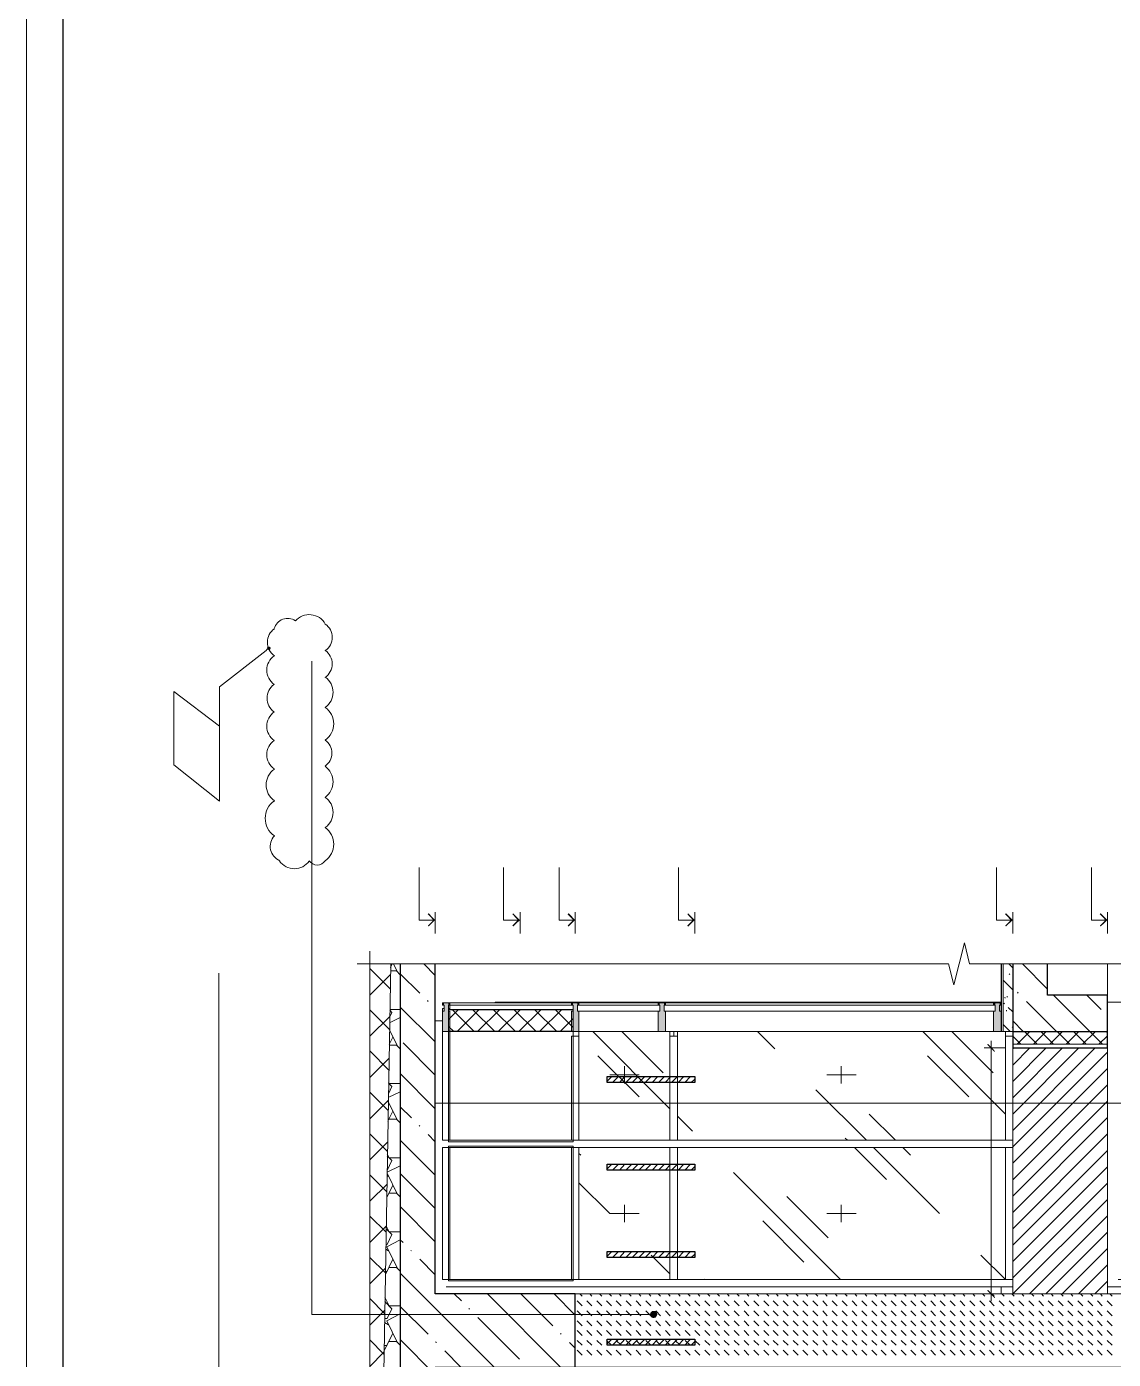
# Model space of a CAD drawing. Header units: millimetres. Extents: x -356862 to 418287, y 0 to 839748.
# Drawn here: x 13.7 to 19.57, y 13.89 to 21.09 of the extents above; entities that cross this region are included whole.
import ezdxf

# ---------------------------------------------------------------- set-up
doc = ezdxf.new("R2010")
doc.units = ezdxf.units.MM
doc.layers.add('PDF _Геометрия', color=7, linetype='Continuous', true_color=0xbababa)
doc.layers.add('PDF _Сплошная заливка', color=7, linetype='Continuous', true_color=0xf50000)

msp = doc.modelspace()

# ---------------------------------------------------------------- linework, layer by layer
at = {"layer": 'PDF _Геометрия', "color": 7, "lineweight": 20}
for points in [[(13.6986, 0), (13.6986, 46.8056), (46.8056, 46.8056), (46.8056, 0)], [(15.6652, 16.0268), (15.5518, 9.4037)]]:
    msp.add_lwpolyline(points, dxfattribs=at)
at = {"layer": 'PDF _Геометрия', "color": 7, "lineweight": 30}
msp.add_lwpolyline([(13.8952, 46.6089), (46.6089, 46.6089), (46.6089, 0.7858), (13.8952, 0.7858)], close=True, dxfattribs=at)
at = {"layer": 'PDF _Геометрия', "color": 1, "lineweight": 20}
for points in [[(15.3116, 17.7181, 0.52054), (15.3116, 17.8614, 0.52057), (15.1499, 17.8781)], [(15.0357, 17.6902, 0.52054), (15.0357, 17.5359, 0.52054), (15.036, 17.387, 0.52054), (15.0357, 17.2326)], [(15.0366, 17.0784, 0.52054), (15.0366, 16.9077, 0.52054), (15.0366, 16.7182, 0.52057), (15.0655, 16.5838)]]:
    msp.add_lwpolyline(points, format="xyb", dxfattribs=at)
msp.add_lwpolyline([(14.9985, 17.7251), (14.9919, 17.7184), (14.7402, 17.5234), (14.7402, 17.3268), (14.7402, 17.1418)], dxfattribs=at)
at = {"layer": 'PDF _Геометрия', "color": 251, "lineweight": 20, "true_color": 0x545454}
for points in [[(17.0651, 14.1336), (17.0451, 14.1336), (15.2385, 14.1336), (15.2385, 14.2069), (15.2385, 17.6617)], [(16.8151, 12.0853), (16.7951, 12.0853), (14.7369, 12.0936), (14.7369, 12.167), (14.7369, 15.9768)]]:
    msp.add_lwpolyline(points, dxfattribs=at)
at = {"layer": 'PDF _Геометрия', "color": 1, "lineweight": 20}
msp.add_lwpolyline([(14.7402, 16.9051), (14.7402, 17.3101), (14.4935, 17.4967), (14.4935, 17.1018)], close=True, dxfattribs=at)
at = {"layer": 'PDF _Геометрия', "color": 112, "lineweight": 5, "true_color": 0x00b85c}
for points in [[(15.9051, 16.2635), (15.8185, 16.2635), (15.8185, 16.5468)], [(16.3635, 16.2635), (16.2751, 16.2635), (16.2751, 16.5468)], [(16.6618, 16.2635), (16.5751, 16.2635), (16.5751, 16.5468)], [(17.3084, 16.2635), (17.2201, 16.2635), (17.2201, 16.5468)], [(19.025, 16.2635), (18.9367, 16.2635), (18.9367, 16.5468)], [(19.5367, 16.2635), (19.45, 16.2635), (19.45, 16.5468)], [(15.9051, 16.1901), (15.9051, 16.3068)], [(16.3635, 16.1901), (16.3635, 16.3068)], [(16.6618, 16.1901), (16.6618, 16.3068)], [(17.3084, 16.1901), (17.3084, 16.3068)], [(19.025, 16.1901), (19.025, 16.3068)], [(19.5367, 16.1901), (19.5367, 16.3068)]]:
    msp.add_lwpolyline(points, dxfattribs=at)
at = {"layer": 'PDF _Геометрия', "color": 112, "lineweight": 0, "true_color": 0x00b85c}
for points, const_width in [([(15.8676, 16.2976), (15.9001, 16.2635), (15.8676, 16.231)], 0.00723), ([(16.6235, 16.2976), (16.6559, 16.2635), (16.6235, 16.231)], 0.00844)]:
    msp.add_lwpolyline(points, dxfattribs=dict(at, const_width=const_width))
at = {"layer": 'PDF _Геометрия', "color": 7, "lineweight": 5}
for points in [[(15.4835, 16.0268), (15.5518, 16.0268), (18.6784, 16.0268), (18.7067, 15.9135), (18.7634, 16.1401), (18.7917, 16.0268), (21.9166, 16.0268), (21.9849, 16.0268)], [(15.5518, 16.0951), (15.5518, 16.0268), (15.5518, 9.4221), (15.4385, 9.3937), (15.6668, 9.3371), (15.5518, 9.3087), (15.5518, 2.704), (15.5518, 2.6357)], [(18.9617, 16.0268), (18.9617, 15.6618), (19.025, 15.6618), (19.025, 14.2452)], [(18.965, 16.0268), (18.965, 15.6618)], [(18.9734, 16.0268), (18.9734, 15.6618)], [(19.5367, 15.8585), (19.5367, 16.0268)], [(16.6501, 15.7785), (15.9768, 15.7785)], [(16.2285, 15.8168), (16.2285, 15.8201), (18.9617, 15.8201)], [(19.5367, 15.8201), (22.2682, 15.8201)], [(15.9051, 15.7202), (15.9451, 15.7202)], [(19.5367, 14.2452), (19.5367, 15.6618)], [(18.9617, 14.2835), (18.9617, 14.2452)]]:
    msp.add_lwpolyline(points, dxfattribs=at)
at = {"layer": 'PDF _Геометрия', "color": 7, "lineweight": 30}
for points in [[(15.7168, 16.0268), (15.7168, 3.1807), (15.5518, 3.1807)], [(15.5518, 2.984), (15.7168, 2.984), (15.9051, 2.984), (16.3635, 2.984), (16.3635, 3.3773), (15.9051, 3.3773), (15.9051, 7.3155), (16.6618, 7.3155), (16.6618, 7.7088), (15.9051, 7.7088), (15.9051, 11.0153), (16.6618, 11.0153), (16.6618, 11.4103), (15.9051, 11.4103), (15.9051, 13.8502), (16.6618, 13.8502), (16.6618, 14.2452), (15.9051, 14.2452), (15.9051, 16.0268)], [(19.025, 16.0268), (19.025, 15.6618), (19.2133, 15.6618), (19.5367, 15.6618), (19.5367, 15.8585), (19.2133, 15.8585), (19.2133, 16.0268)], [(15.9768, 15.6635), (15.9768, 15.6618)], [(16.6501, 15.6618), (16.6501, 15.6635)]]:
    msp.add_lwpolyline(points, dxfattribs=at)
at = {"layer": 'PDF _Геометрия', "lineweight": 5}
for points in [[(15.6618, 15.8918), (15.5518, 16.0018)], [(15.6635, 15.9701), (15.5518, 15.8585)], [(15.6585, 15.6735), (15.5518, 15.7785)], [(16.0301, 15.7785), (15.9768, 15.7268)], [(16.1135, 15.6635), (15.9985, 15.7785)], [(16.1418, 15.7785), (16.0251, 15.6635)], [(16.2251, 15.6635), (16.1085, 15.7785)], [(16.2518, 15.7785), (16.1351, 15.6635)], [(16.3368, 15.6635), (16.2201, 15.7785)], [(16.3635, 15.7785), (16.2468, 15.6635)], [(16.4485, 15.6635), (16.3318, 15.7785)], [(16.4751, 15.7785), (16.3585, 15.6635)], [(16.5601, 15.6635), (16.4435, 15.7785)], [(16.5868, 15.7785), (16.4701, 15.6635)], [(16.6501, 15.6835), (16.5551, 15.7785)], [(15.6602, 15.7435), (15.5518, 15.6368)], [(16.0035, 15.6635), (15.9768, 15.6885)], [(16.6501, 15.7318), (16.5818, 15.6635)], [(15.6552, 15.4535), (15.5518, 15.5568)], [(15.6552, 15.5168), (15.5518, 15.4135)], [(15.6518, 15.2352), (15.5518, 15.3335)], [(15.6518, 15.2902), (15.5518, 15.1902)], [(15.6468, 15.0152), (15.5518, 15.1102)], [(15.6485, 15.0635), (15.5518, 14.9685)], [(15.6435, 14.7969), (15.5518, 14.8885)], [(15.6452, 14.8369), (15.5518, 14.7452)], [(15.6402, 14.5785), (15.5518, 14.6652)], [(15.6402, 14.6102), (15.5518, 14.5219)], [(15.6368, 14.3585), (15.5518, 14.4419)], [(15.6368, 14.3835), (15.5518, 14.3002)], [(15.6318, 14.1402), (15.5518, 14.2202)], [(15.6335, 14.1569), (15.5518, 14.0769)], [(15.6285, 13.9202), (15.5518, 13.9969)], [(15.6285, 13.9302), (15.5518, 13.8536)]]:
    msp.add_lwpolyline(points, dxfattribs=at)
at = {"layer": 'PDF _Геометрия', "color": 8, "lineweight": 9, "true_color": 0x808080}
for points in [[(15.6735, 16.0268), (15.6635, 16.0068)], [(15.7168, 15.9685), (15.6968, 15.9885), (15.6635, 15.9885)], [(15.7018, 15.9818), (15.6802, 16.0268)], [(15.8218, 15.8685), (15.7168, 15.9735)], [(15.9051, 15.9635), (15.8435, 16.0268)], [(19.025, 16.0051), (19.0034, 16.0268)], [(19.0084, 15.9701), (19.005, 15.9735)], [(19.2133, 15.8901), (19.0767, 16.0268)], [(19.025, 15.8868), (18.9734, 15.9385)], [(15.8668, 15.8235), (15.8635, 15.8285)], [(18.9834, 15.8418), (18.9817, 15.8468)], [(18.9934, 15.8468), (18.9967, 15.8501)], [(19.055, 15.8685), (19.05, 15.8735)], [(19.4417, 15.6618), (19.245, 15.8585)], [(19.5033, 15.7802), (19.425, 15.8585)], [(15.7168, 15.7802), (15.6602, 15.7802)], [(15.6602, 15.7402), (15.6718, 15.7652), (15.6602, 15.7768)], [(15.9051, 15.6052), (15.7168, 15.7935)], [(18.98, 15.8118), (18.9767, 15.8151)], [(18.9917, 15.7718), (18.9917, 15.7768)], [(19.025, 15.7685), (19, 15.7918)], [(19.2617, 15.6618), (19.2133, 15.7102), (19.1, 15.8235)], [(15.7168, 15.7368), (15.6585, 15.7085)], [(19.0117, 15.6618), (18.9734, 15.7002)], [(19.0217, 15.6835), (19.025, 15.6868)], [(19.0817, 15.6618), (19.025, 15.7202)], [(15.6768, 15.6318), (15.6568, 15.5918)], [(15.7018, 15.5818), (15.6585, 15.6702)], [(15.7168, 15.5685), (15.6968, 15.5885), (15.6568, 15.5885)], [(15.9051, 15.4252), (15.7318, 15.6002)], [(15.9051, 15.2452), (15.7168, 15.4352)], [(15.7168, 15.3368), (15.6518, 15.3052)], [(15.7168, 15.3802), (15.6568, 15.3802), (15.6535, 15.3885)], [(15.6535, 15.3252), (15.6718, 15.3652), (15.6535, 15.3835)], [(15.7018, 15.1818), (15.6518, 15.2835)], [(15.6535, 15.2785), (15.6518, 15.2802)], [(15.7768, 15.1952), (15.7168, 15.2552)], [(15.6768, 15.2318), (15.6502, 15.1785)], [(15.7168, 15.1685), (15.6968, 15.1885), (15.6552, 15.1885)], [(15.8218, 15.1502), (15.8185, 15.1552)], [(15.9051, 14.8869), (15.7168, 15.0752)], [(15.9051, 15.0668), (15.8668, 15.1052)], [(15.6452, 14.9119), (15.6718, 14.9652), (15.6468, 14.9902)], [(15.7168, 14.9802), (15.6568, 14.9802), (15.6468, 15.0002)], [(15.7168, 14.9369), (15.6452, 14.9019)], [(15.6452, 14.9119), (15.6452, 14.9119)], [(15.7018, 14.7819), (15.6452, 14.8969)], [(15.9051, 14.7069), (15.7168, 14.8952)], [(15.6768, 14.8319), (15.6435, 14.7652)], [(15.6535, 14.8785), (15.6452, 14.8835)], [(15.6452, 14.7669), (15.6435, 14.7669)], [(15.7168, 14.7685), (15.6968, 14.7885), (15.6552, 14.7885)], [(15.9051, 14.5269), (15.7168, 14.7169)], [(15.7168, 14.5802), (15.6568, 14.5802), (15.6402, 14.6135)], [(15.6385, 14.5119), (15.6452, 14.5119), (15.6718, 14.5652), (15.6402, 14.5969)], [(15.7318, 14.5219), (15.7168, 14.5369), (15.6435, 14.5002), (15.7018, 14.3819)], [(15.6535, 14.4785), (15.6385, 14.4869)], [(15.7768, 14.4769), (15.7735, 14.4802)], [(15.6768, 14.4319), (15.6368, 14.3502)], [(15.9051, 14.3485), (15.8218, 14.4319)], [(15.6452, 14.3669), (15.6368, 14.3669)], [(15.7168, 14.3685), (15.6968, 14.3885), (15.6552, 14.3885)], [(16.2235, 13.8502), (15.9051, 14.1686), (15.7168, 14.3569)], [(15.6318, 14.1119), (15.6452, 14.1119), (15.6718, 14.1652), (15.6335, 14.2035)], [(15.7168, 14.1802), (15.6568, 14.1802), (15.6335, 14.2269)], [(15.8668, 14.0286), (15.7168, 14.1769)], [(16.0468, 14.2085), (16.0085, 14.2452)], [(16.5818, 13.8502), (16.1885, 14.2452)], [(16.5401, 14.0736), (16.3685, 14.2452)], [(16.6618, 14.1302), (16.5485, 14.2452)], [(15.7018, 13.9819), (15.6435, 14.1002), (15.7168, 14.1369)], [(16.0901, 14.1636), (16.0868, 14.1669)], [(16.3601, 13.8936), (16.1351, 14.1186)], [(15.6768, 14.0319), (15.6285, 13.9369)], [(15.6535, 14.0786), (15.6318, 14.0902)], [(16.5851, 14.0286), (16.5818, 14.0319)], [(15.6452, 13.9669), (15.6302, 13.9669)], [(15.7168, 13.9686), (15.6968, 13.9886), (15.6552, 13.9886)], [(15.9051, 13.8086), (15.7168, 13.9986)], [(15.9118, 13.9836), (15.9068, 13.9869)], [(16.6618, 13.9519), (16.6301, 13.9836)], [(16.0435, 13.8502), (15.9568, 13.9386)]]:
    msp.add_lwpolyline(points, dxfattribs=at)
at = {"layer": 'PDF _Геометрия', "color": 7, "lineweight": 5}
for points in [[(15.9851, 15.8035), (15.9851, 15.8168), (15.9451, 15.8168), (15.9451, 15.8035), (15.9535, 15.8035), (15.9535, 15.7718), (15.9451, 15.7718), (15.9451, 15.6618), (15.9851, 15.6618), (15.9851, 15.7718), (15.9768, 15.7718), (15.9768, 15.8035)], [(15.9768, 15.6635), (16.6501, 15.6635), (16.6501, 15.7802), (15.9768, 15.7802)], [(16.6734, 15.7718), (17.1184, 15.7718), (17.1184, 15.8035), (16.6734, 15.8035)], [(17.1418, 15.7718), (18.93, 15.7718), (18.93, 15.8035), (17.1418, 15.8035)], [(16.6501, 15.0668), (15.9768, 15.0668), (15.9768, 15.6618), (16.6501, 15.6618)], [(16.6501, 14.3152), (16.6501, 15.0435), (15.9768, 15.0435), (15.9768, 14.3152)]]:
    msp.add_lwpolyline(points, close=True, dxfattribs=at)
at = {"layer": 'PDF _Геометрия', "color": 7, "lineweight": 20}
for points in [[(15.9535, 15.8035), (15.9535, 15.7718), (15.9451, 15.7718), (15.9451, 15.6618), (15.9851, 15.6618), (15.9851, 15.7718), (15.9768, 15.7718), (15.9768, 15.8035), (15.9851, 15.8035), (15.9851, 15.8168), (15.9451, 15.8168), (15.9451, 15.8035)], [(16.6501, 15.8035), (16.6501, 15.7718), (16.6418, 15.7718), (16.6418, 15.6618), (16.6818, 15.6618), (16.6818, 15.7718), (16.6734, 15.7718), (16.6734, 15.8035), (16.6818, 15.8035), (16.6818, 15.8168), (16.6418, 15.8168), (16.6418, 15.8035)], [(17.1184, 15.8035), (17.1184, 15.7718), (17.1101, 15.7718), (17.1101, 15.6618), (17.1501, 15.6618), (17.1501, 15.7718), (17.1418, 15.7718), (17.1418, 15.8035), (17.1501, 15.8035), (17.1501, 15.8168), (17.1101, 15.8168), (17.1101, 15.8035)], [(18.9217, 15.8035), (18.93, 15.8035), (18.93, 15.7718), (18.9217, 15.7718), (18.9217, 15.6618), (18.9617, 15.6618), (18.9617, 15.7718), (18.9534, 15.7718), (18.9534, 15.8035), (18.9617, 15.8035), (18.9617, 15.8168), (18.9217, 15.8168)]]:
    msp.add_lwpolyline(points, close=True, dxfattribs=at)
at = {"layer": 'PDF _Геометрия', "color": 252, "lineweight": 5, "true_color": 0x989898}
for points in [[(15.9451, 15.7718), (15.9451, 15.7868), (15.9535, 15.7868)], [(15.9768, 15.7868), (15.9851, 15.7868)], [(15.9851, 15.8168), (16.6418, 15.8168)], [(15.9851, 15.7802), (15.9851, 15.8035), (16.6418, 15.8035)], [(16.6818, 15.8168), (17.1101, 15.8168)], [(17.1501, 15.8168), (18.9217, 15.8168)], [(15.9851, 15.6618), (15.9851, 15.0752), (15.9451, 15.0752), (15.9451, 15.6618)], [(16.6818, 15.6368), (16.6818, 15.0752), (16.6418, 15.0752), (16.6418, 15.6368), (16.6818, 15.6368), (16.6818, 15.6618), (17.1101, 15.6618)], [(17.1501, 15.6618), (18.9217, 15.6618)], [(17.2134, 15.6368), (17.2134, 15.0752), (17.1734, 15.0752), (17.1734, 15.6368), (17.1934, 15.6368), (17.2134, 15.6368), (17.2134, 15.6618)], [(17.1734, 15.6368), (17.1734, 15.6618)], [(17.1934, 15.6368), (17.1934, 15.6618)], [(18.985, 15.6368), (18.985, 15.6618)], [(15.9651, 15.0752), (16.6618, 15.0752), (17.1934, 15.0752), (19.025, 15.0752), (19.025, 15.0352), (17.1934, 15.0352), (16.6618, 15.0352), (15.9651, 15.0352)], [(15.9651, 14.3235), (16.6618, 14.3235), (17.1934, 14.3235), (19.025, 14.3235), (18.985, 14.3235), (18.985, 15.0352), (19.025, 15.0352), (19.025, 14.3235), (19.025, 14.2835), (17.1934, 14.2835), (16.6618, 14.2835), (15.9651, 14.2835)], [(19.595, 14.3235), (20.4383, 14.3235), (22.2682, 14.3235), (22.2299, 14.3235), (22.2299, 15.0335), (22.2682, 15.0335), (22.2682, 14.3235), (22.2682, 14.2835), (20.4383, 14.2835), (19.595, 14.2835), (19.5367, 14.2835)]]:
    msp.add_lwpolyline(points, dxfattribs=at)
at = {"layer": 'PDF _Геометрия', "color": 254, "lineweight": 5, "true_color": 0xdcdcdc}
for points in [[(17.1734, 15.2435), (16.7568, 15.6618)], [(17.1368, 15.4385), (16.9134, 15.6618)], [(17.7401, 15.5685), (17.6467, 15.6618)], [(18.985, 15.2152), (18.5384, 15.6618)], [(18.9184, 15.4385), (18.6967, 15.6618)], [(17.0068, 15.3085), (16.7834, 15.5302)], [(16.9284, 15.3802), (16.9284, 15.4752)], [(18.0984, 15.3802), (18.0984, 15.4752)], [(18.7884, 15.3085), (18.565, 15.5302)], [(16.8484, 15.4285), (17.0068, 15.4285)], [(18.0201, 15.4285), (18.1784, 15.4285)], [(18.2351, 15.0752), (17.9617, 15.3468)], [(17.2951, 15.1235), (17.2134, 15.2052)], [(18.3917, 15.0752), (18.2501, 15.2152)], [(18.1317, 15.0752), (18.1201, 15.0852)], [(16.6918, 14.9935), (16.6818, 15.0035)], [(18.3434, 14.8635), (18.1701, 15.0352)], [(18.63, 14.6785), (18.2734, 15.0352)], [(18.4734, 14.9935), (18.4317, 15.0352)], [(18.0951, 14.3235), (17.5167, 14.9002)], [(17.0068, 14.6785), (16.8484, 14.6785), (16.6818, 14.8452)], [(18.0284, 14.5485), (17.8051, 14.7702)], [(16.9284, 14.6319), (16.9284, 14.7269)], [(18.0201, 14.6785), (18.1784, 14.6785)], [(18.0984, 14.6319), (18.0984, 14.7269)], [(17.8967, 14.4169), (17.6751, 14.6402)], [(17.1734, 14.3535), (17.0718, 14.4552)], [(18.985, 14.3235), (18.8534, 14.4552)], [(17.3618, 14.3235), (17.3601, 14.3252)]]:
    msp.add_lwpolyline(points, dxfattribs=at)
at = {"layer": 'PDF _Геометрия', "color": 252, "lineweight": 5, "true_color": 0x989898}
for points in [[(18.985, 15.0752), (18.985, 15.6368), (19.025, 15.6368), (19.025, 15.0752)], [(15.9451, 15.0352), (15.9851, 15.0352), (15.9851, 14.3235), (15.9451, 14.3235)], [(16.6418, 15.0352), (16.6818, 15.0352), (16.6818, 14.3235), (16.6418, 14.3235)], [(17.1734, 15.0352), (17.2134, 15.0352), (17.2134, 14.3235), (17.1734, 14.3235)]]:
    msp.add_lwpolyline(points, close=True, dxfattribs=at)
at = {"layer": 'PDF _Геометрия', "color": 161, "lineweight": 9, "true_color": 0x7f9fff}
for points in [[(19.0284, 15.6618), (19.025, 15.6568)], [(19.025, 15.6368), (19.0684, 15.5935)], [(19.1167, 15.6618), (19.0484, 15.5935)], [(19.0884, 15.6618), (19.1567, 15.5935)], [(19.205, 15.6618), (19.1367, 15.5935)], [(19.1767, 15.6618), (19.245, 15.5935)], [(19.2933, 15.6618), (19.225, 15.5935)], [(19.265, 15.6618), (19.3333, 15.5935)], [(19.3817, 15.6618), (19.3133, 15.5935)], [(19.3533, 15.6618), (19.4217, 15.5935)], [(19.4717, 15.6618), (19.4017, 15.5935)], [(19.4417, 15.6618), (19.51, 15.5935)], [(19.5367, 15.6385), (19.49, 15.5935)], [(19.53, 15.6618), (19.5367, 15.6552)], [(19.47, 15.5735), (19.025, 15.1268)], [(19.3817, 15.5735), (19.025, 15.2152)], [(19.2933, 15.5735), (19.025, 15.3035)], [(19.205, 15.5735), (19.025, 15.3918)], [(19.1167, 15.5735), (19.025, 15.4802)], [(19.0284, 15.5735), (19.025, 15.5685)], [(19.5367, 15.5502), (19.025, 15.0385)], [(19.5367, 15.4618), (19.025, 14.9502)], [(19.5367, 15.3735), (19.025, 14.8619)], [(19.5367, 15.2852), (19.025, 14.7735)], [(19.5367, 15.1968), (19.025, 14.6852)], [(19.5367, 15.1085), (19.025, 14.5969)], [(19.5367, 15.0202), (19.025, 14.5085)], [(19.5367, 14.9319), (19.025, 14.4202)], [(19.5367, 14.8435), (19.025, 14.3319)], [(19.5367, 14.7552), (19.025, 14.2452)], [(19.5367, 14.6669), (19.115, 14.2452)], [(19.5367, 14.5785), (19.2033, 14.2452)], [(19.5367, 14.4902), (19.2917, 14.2452)], [(19.5367, 14.4019), (19.38, 14.2452)], [(19.5367, 14.3135), (19.4683, 14.2452)]]:
    msp.add_lwpolyline(points, dxfattribs=at)
for points in [[(19.025, 15.6618), (19.025, 15.5935), (19.5367, 15.5935), (19.5367, 15.6618)], [(19.025, 14.2452), (19.025, 15.5735), (19.5367, 15.5735), (19.5367, 14.2452)]]:
    msp.add_lwpolyline(points, close=True, dxfattribs=at)
at = {"layer": 'PDF _Геометрия', "color": 161, "lineweight": 30, "true_color": 0x7f9fff}
msp.add_lwpolyline([(19.025, 15.6618), (19.025, 15.5735), (19.5367, 15.5735), (19.5367, 15.6618)], dxfattribs=at)
at = {"layer": 'PDF _Геометрия', "color": 7, "lineweight": 18}
for points in [[(18.985, 15.5735), (18.87, 15.5735)], [(18.9084, 14.2052), (18.9084, 15.6118)], [(18.985, 14.2452), (18.87, 14.2452)]]:
    msp.add_lwpolyline(points, dxfattribs=at)
at = {"layer": 'PDF _Геометрия', "color": 141, "lineweight": 0, "true_color": 0xaed2f4}
for points in [[(16.8601, 15.4185), (16.8351, 15.3935)], [(16.8951, 15.4185), (16.8634, 15.3868)], [(16.9301, 15.4185), (16.9001, 15.3868)], [(16.9668, 15.4185), (16.9351, 15.3868)], [(17.0018, 15.4185), (16.9701, 15.3868)], [(17.0368, 15.4185), (17.0051, 15.3868)], [(17.0718, 15.4185), (17.0401, 15.3868)], [(17.1084, 15.4185), (17.0768, 15.3868)], [(17.1434, 15.4185), (17.1118, 15.3868)], [(17.1784, 15.4185), (17.1468, 15.3868)], [(17.2134, 15.4185), (17.1818, 15.3868)], [(17.2484, 15.4185), (17.2168, 15.3868)], [(17.2851, 15.4185), (17.2534, 15.3868)], [(17.3084, 15.4052), (17.2884, 15.3868)], [(16.8601, 14.9452), (16.8351, 14.9202)], [(16.8951, 14.9452), (16.8634, 14.9135)], [(16.9301, 14.9452), (16.9001, 14.9135)], [(16.9668, 14.9452), (16.9351, 14.9135)], [(17.0018, 14.9452), (16.9701, 14.9135)], [(17.0368, 14.9452), (17.0051, 14.9135)], [(17.0718, 14.9452), (17.0401, 14.9135)], [(17.1084, 14.9452), (17.0768, 14.9135)], [(17.1434, 14.9452), (17.1118, 14.9135)], [(17.1784, 14.9452), (17.1468, 14.9135)], [(17.2134, 14.9452), (17.1818, 14.9135)], [(17.2484, 14.9452), (17.2168, 14.9135)], [(17.2851, 14.9452), (17.2534, 14.9135)], [(17.3084, 14.9335), (17.2884, 14.9135)], [(16.8601, 14.4735), (16.8351, 14.4485)], [(16.8951, 14.4735), (16.8634, 14.4419)], [(16.9301, 14.4735), (16.9001, 14.4419)], [(16.9668, 14.4735), (16.9351, 14.4419)], [(17.0018, 14.4735), (16.9701, 14.4419)], [(17.0368, 14.4735), (17.0051, 14.4419)], [(17.0718, 14.4735), (17.0401, 14.4419)], [(17.1084, 14.4735), (17.0768, 14.4419)], [(17.1434, 14.4735), (17.1118, 14.4419)], [(17.1784, 14.4735), (17.1468, 14.4419)], [(17.2134, 14.4735), (17.1818, 14.4419)], [(17.2484, 14.4735), (17.2168, 14.4419)], [(17.2851, 14.4735), (17.2534, 14.4419)], [(17.3084, 14.4602), (17.2884, 14.4419)], [(16.8601, 14.0002), (16.8351, 13.9752)], [(16.8951, 14.0002), (16.8634, 13.9686)], [(16.9301, 14.0002), (16.9001, 13.9686)], [(16.9668, 14.0002), (16.9351, 13.9686)], [(17.0018, 14.0002), (16.9701, 13.9686)], [(17.0368, 14.0002), (17.0051, 13.9686)], [(17.0718, 14.0002), (17.0401, 13.9686)], [(17.1084, 14.0002), (17.0768, 13.9686)], [(17.1434, 14.0002), (17.1118, 13.9686)], [(17.1784, 14.0002), (17.1468, 13.9686)], [(17.2134, 14.0002), (17.1818, 13.9686)], [(17.2484, 14.0002), (17.2168, 13.9686)], [(17.2851, 14.0002), (17.2534, 13.9686)], [(17.3084, 13.9886), (17.2884, 13.9686)]]:
    msp.add_lwpolyline(points, dxfattribs=at)
at = {"layer": 'PDF _Геометрия', "color": 142, "lineweight": 25, "true_color": 0x008ab8}
for points in [[(17.3084, 15.4185), (17.3084, 15.3868), (16.8351, 15.3868), (16.8351, 15.4185)], [(17.3084, 14.9452), (17.3084, 14.9135), (16.8351, 14.9135), (16.8351, 14.9452)], [(17.3084, 14.4735), (17.3084, 14.4419), (16.8351, 14.4419), (16.8351, 14.4735)], [(17.3084, 14.0002), (17.3084, 13.9686), (16.8351, 13.9686), (16.8351, 14.0002)]]:
    msp.add_lwpolyline(points, close=True, dxfattribs=at)
at = {"layer": 'PDF _Геометрия', "color": 252, "lineweight": 18, "true_color": 0x989898}
msp.add_lwpolyline([(22.4615, 15.2752), (15.9051, 15.2752)], dxfattribs=at)
at = {"layer": 'PDF _Геометрия', "color": 7, "lineweight": 9}
for points in [[(18.9617, 14.2452), (18.9617, 14.2835)], [(16.6618, 14.2452), (25.5764, 14.2452)]]:
    msp.add_lwpolyline(points, dxfattribs=at)
at = {"layer": 'PDF _Геометрия', "color": 7, "lineweight": 18}
msp.add_lwpolyline([(25.5764, 13.8502), (25.5764, 14.2452), (16.6618, 14.2452), (16.6618, 13.8502)], close=True, dxfattribs=at)
at = {"layer": 'PDF _Геометрия', "lineweight": 18}
for points in [[(16.6984, 14.1802), (16.6718, 14.2069)], [(16.6984, 14.2335), (16.6868, 14.2452)], [(16.7518, 14.1802), (16.7251, 14.2069)], [(16.7518, 14.2335), (16.7401, 14.2452)], [(16.8051, 14.1802), (16.7784, 14.2069)], [(16.8051, 14.2335), (16.7934, 14.2452)], [(16.8568, 14.1802), (16.8301, 14.2069)], [(16.8568, 14.2335), (16.8451, 14.2452)], [(16.9101, 14.1802), (16.8834, 14.2069)], [(16.9101, 14.2335), (16.8984, 14.2452)], [(16.9634, 14.1802), (16.9368, 14.2069)], [(16.9634, 14.2335), (16.9518, 14.2452)], [(17.0168, 14.1802), (16.9901, 14.2069)], [(17.0168, 14.2335), (17.0051, 14.2452)], [(17.0701, 14.1802), (17.0434, 14.2069)], [(17.0701, 14.2335), (17.0584, 14.2452)], [(17.1218, 14.1802), (17.0968, 14.2069)], [(17.1218, 14.2335), (17.1101, 14.2452)], [(17.1751, 14.1802), (17.1484, 14.2069)], [(17.1751, 14.2335), (17.1634, 14.2452)], [(17.2284, 14.1802), (17.2018, 14.2069)], [(17.2284, 14.2335), (17.2168, 14.2452)], [(17.2818, 14.1802), (17.2551, 14.2069)], [(17.2818, 14.2335), (17.2701, 14.2452)], [(17.3351, 14.1802), (17.3084, 14.2069)], [(17.3351, 14.2335), (17.3234, 14.2452)], [(17.3884, 14.1802), (17.3618, 14.2069)], [(17.3884, 14.2335), (17.3768, 14.2452)], [(17.4401, 14.1802), (17.4151, 14.2069)], [(17.4401, 14.2335), (17.4284, 14.2452)], [(17.4934, 14.1802), (17.4667, 14.2069)], [(17.4934, 14.2335), (17.4817, 14.2452)], [(17.5467, 14.1802), (17.5201, 14.2069)], [(17.5467, 14.2335), (17.5351, 14.2452)], [(17.6001, 14.1802), (17.5734, 14.2069)], [(17.6001, 14.2335), (17.5884, 14.2452)], [(17.6534, 14.1802), (17.6267, 14.2069)], [(17.6534, 14.2335), (17.6417, 14.2452)], [(17.7067, 14.1802), (17.6801, 14.2069)], [(17.7067, 14.2335), (17.6951, 14.2452)], [(17.7584, 14.1802), (17.7317, 14.2069)], [(17.7584, 14.2335), (17.7467, 14.2452)], [(17.8117, 14.1802), (17.7851, 14.2069)], [(17.8117, 14.2335), (17.8001, 14.2452)], [(17.8651, 14.1802), (17.8384, 14.2069)], [(17.8651, 14.2335), (17.8534, 14.2452)], [(17.9184, 14.1802), (17.8917, 14.2069)], [(17.9184, 14.2335), (17.9067, 14.2452)], [(17.9717, 14.1802), (17.9451, 14.2069)], [(17.9717, 14.2335), (17.9601, 14.2452)], [(18.0234, 14.1802), (17.9984, 14.2069)], [(18.0234, 14.2335), (18.0117, 14.2452)], [(18.0767, 14.1802), (18.0501, 14.2069)], [(18.0767, 14.2335), (18.0651, 14.2452)], [(18.1301, 14.1802), (18.1034, 14.2069)], [(18.1301, 14.2335), (18.1184, 14.2452)], [(18.1834, 14.1802), (18.1567, 14.2069)], [(18.1834, 14.2335), (18.1717, 14.2452)], [(18.2367, 14.1802), (18.2101, 14.2069)], [(18.2367, 14.2335), (18.2251, 14.2452)], [(18.29, 14.1802), (18.2634, 14.2069)], [(18.29, 14.2335), (18.2784, 14.2452)], [(18.3417, 14.1802), (18.315, 14.2069)], [(18.3417, 14.2335), (18.33, 14.2452)], [(18.395, 14.1802), (18.3684, 14.2069)], [(18.395, 14.2335), (18.3834, 14.2452)], [(18.4484, 14.1802), (18.4217, 14.2069)], [(18.4484, 14.2335), (18.4367, 14.2452)], [(18.5017, 14.1802), (18.475, 14.2069)], [(18.5017, 14.2335), (18.49, 14.2452)], [(18.555, 14.1802), (18.5284, 14.2069)], [(18.555, 14.2335), (18.5434, 14.2452)], [(18.6084, 14.1802), (18.5817, 14.2069)], [(18.6084, 14.2335), (18.5967, 14.2452)], [(18.66, 14.1802), (18.6334, 14.2069)], [(18.66, 14.2335), (18.6484, 14.2452)], [(18.7134, 14.1802), (18.6867, 14.2069)], [(18.7134, 14.2335), (18.7017, 14.2452)], [(18.7667, 14.1802), (18.74, 14.2069)], [(18.7667, 14.2335), (18.755, 14.2452)], [(18.82, 14.1802), (18.7934, 14.2069)], [(18.82, 14.2335), (18.8084, 14.2452)], [(18.8734, 14.1802), (18.8467, 14.2069)], [(18.8734, 14.2335), (18.8617, 14.2452)], [(18.925, 14.1802), (18.9, 14.2069)], [(18.925, 14.2335), (18.9134, 14.2452)], [(18.9784, 14.1802), (18.9517, 14.2069)], [(18.9784, 14.2335), (18.9667, 14.2452)], [(19.0317, 14.1802), (19.005, 14.2069)], [(19.0317, 14.2335), (19.02, 14.2452)], [(19.085, 14.1802), (19.0584, 14.2069)], [(19.085, 14.2335), (19.0734, 14.2452)], [(19.1383, 14.1802), (19.1117, 14.2069)], [(19.1383, 14.2335), (19.1267, 14.2452)], [(19.1917, 14.1802), (19.165, 14.2069)], [(19.1917, 14.2335), (19.18, 14.2452)], [(19.2433, 14.1802), (19.2167, 14.2069)], [(19.2433, 14.2335), (19.2317, 14.2452)], [(19.2967, 14.1802), (19.27, 14.2069)], [(19.2967, 14.2335), (19.285, 14.2452)], [(19.35, 14.1802), (19.3233, 14.2069)], [(19.35, 14.2335), (19.3383, 14.2452)], [(19.4033, 14.1802), (19.3767, 14.2069)], [(19.4033, 14.2335), (19.3917, 14.2452)], [(19.4567, 14.1802), (19.43, 14.2069)], [(19.4567, 14.2335), (19.445, 14.2452)], [(19.5083, 14.1802), (19.4833, 14.2069)], [(19.5083, 14.2335), (19.4983, 14.2452)], [(19.5617, 14.1802), (19.535, 14.2069)], [(19.5617, 14.2335), (19.55, 14.2452)], [(16.6984, 14.1269), (16.6718, 14.1536)], [(16.7518, 14.1269), (16.7251, 14.1536)], [(16.8051, 14.1269), (16.7784, 14.1536)], [(16.8568, 14.1269), (16.8301, 14.1536)], [(16.9101, 14.1269), (16.8834, 14.1536)], [(16.9634, 14.1269), (16.9368, 14.1536)], [(17.0168, 14.1269), (16.9901, 14.1536)], [(17.0701, 14.1269), (17.0434, 14.1536)], [(17.1218, 14.1269), (17.0968, 14.1536)], [(17.1751, 14.1269), (17.1484, 14.1536)], [(17.2284, 14.1269), (17.2018, 14.1536)], [(17.2818, 14.1269), (17.2551, 14.1536)], [(17.3351, 14.1269), (17.3084, 14.1536)], [(17.3884, 14.1269), (17.3618, 14.1536)], [(17.4401, 14.1269), (17.4151, 14.1536)], [(17.4934, 14.1269), (17.4667, 14.1536)], [(17.5467, 14.1269), (17.5201, 14.1536)], [(17.6001, 14.1269), (17.5734, 14.1536)], [(17.6534, 14.1269), (17.6267, 14.1536)], [(17.7067, 14.1269), (17.6801, 14.1536)], [(17.7584, 14.1269), (17.7317, 14.1536)], [(17.8117, 14.1269), (17.7851, 14.1536)], [(17.8651, 14.1269), (17.8384, 14.1536)], [(17.9184, 14.1269), (17.8917, 14.1536)], [(17.9717, 14.1269), (17.9451, 14.1536)], [(18.0234, 14.1269), (17.9984, 14.1536)], [(18.0767, 14.1269), (18.0501, 14.1536)], [(18.1301, 14.1269), (18.1034, 14.1536)], [(18.1834, 14.1269), (18.1567, 14.1536)], [(18.2367, 14.1269), (18.2101, 14.1536)], [(18.29, 14.1269), (18.2634, 14.1536)], [(18.3417, 14.1269), (18.315, 14.1536)], [(18.395, 14.1269), (18.3684, 14.1536)], [(18.4484, 14.1269), (18.4217, 14.1536)], [(18.5017, 14.1269), (18.475, 14.1536)], [(18.555, 14.1269), (18.5284, 14.1536)], [(18.6084, 14.1269), (18.5817, 14.1536)], [(18.66, 14.1269), (18.6334, 14.1536)], [(18.7134, 14.1269), (18.6867, 14.1536)], [(18.7667, 14.1269), (18.74, 14.1536)], [(18.82, 14.1269), (18.7934, 14.1536)], [(18.8734, 14.1269), (18.8467, 14.1536)], [(18.925, 14.1269), (18.9, 14.1536)], [(18.9784, 14.1269), (18.9517, 14.1536)], [(19.0317, 14.1269), (19.005, 14.1536)], [(19.085, 14.1269), (19.0584, 14.1536)], [(19.1383, 14.1269), (19.1117, 14.1536)], [(19.1917, 14.1269), (19.165, 14.1536)], [(19.2433, 14.1269), (19.2167, 14.1536)], [(19.2967, 14.1269), (19.27, 14.1536)], [(19.35, 14.1269), (19.3233, 14.1536)], [(19.4033, 14.1269), (19.3767, 14.1536)], [(19.4567, 14.1269), (19.43, 14.1536)], [(19.5083, 14.1269), (19.4833, 14.1536)], [(19.5617, 14.1269), (19.535, 14.1536)], [(16.6984, 14.0736), (16.6718, 14.1002)], [(16.6984, 14.0202), (16.6718, 14.0469)], [(16.7518, 14.0736), (16.7251, 14.1002)], [(16.7518, 14.0202), (16.7251, 14.0469)], [(16.8051, 14.0736), (16.7784, 14.1002)], [(16.8051, 14.0202), (16.7784, 14.0469)], [(16.8568, 14.0736), (16.8301, 14.1002)], [(16.8568, 14.0202), (16.8301, 14.0469)], [(16.9101, 14.0736), (16.8834, 14.1002)], [(16.9101, 14.0202), (16.8834, 14.0469)], [(16.9634, 14.0736), (16.9368, 14.1002)], [(16.9634, 14.0202), (16.9368, 14.0469)], [(17.0168, 14.0736), (16.9901, 14.1002)], [(17.0168, 14.0202), (16.9901, 14.0469)], [(17.0701, 14.0736), (17.0434, 14.1002)], [(17.0701, 14.0202), (17.0434, 14.0469)], [(17.1218, 14.0736), (17.0968, 14.1002)], [(17.1218, 14.0202), (17.0968, 14.0469)], [(17.1751, 14.0736), (17.1484, 14.1002)], [(17.1751, 14.0202), (17.1484, 14.0469)], [(17.2284, 14.0736), (17.2018, 14.1002)], [(17.2284, 14.0202), (17.2018, 14.0469)], [(17.2818, 14.0736), (17.2551, 14.1002)], [(17.2818, 14.0202), (17.2551, 14.0469)], [(17.3351, 14.0736), (17.3084, 14.1002)], [(17.3351, 14.0202), (17.3084, 14.0469)], [(17.3884, 14.0736), (17.3618, 14.1002)], [(17.3884, 14.0202), (17.3618, 14.0469)], [(17.4401, 14.0736), (17.4151, 14.1002)], [(17.4401, 14.0202), (17.4151, 14.0469)], [(17.4934, 14.0736), (17.4667, 14.1002)], [(17.4934, 14.0202), (17.4667, 14.0469)], [(17.5467, 14.0736), (17.5201, 14.1002)], [(17.5467, 14.0202), (17.5201, 14.0469)], [(17.6001, 14.0736), (17.5734, 14.1002)], [(17.6001, 14.0202), (17.5734, 14.0469)], [(17.6534, 14.0736), (17.6267, 14.1002)], [(17.6534, 14.0202), (17.6267, 14.0469)], [(17.7067, 14.0736), (17.6801, 14.1002)], [(17.7067, 14.0202), (17.6801, 14.0469)], [(17.7584, 14.0736), (17.7317, 14.1002)], [(17.7584, 14.0202), (17.7317, 14.0469)], [(17.8117, 14.0736), (17.7851, 14.1002)], [(17.8117, 14.0202), (17.7851, 14.0469)], [(17.8651, 14.0736), (17.8384, 14.1002)], [(17.8651, 14.0202), (17.8384, 14.0469)], [(17.9184, 14.0736), (17.8917, 14.1002)], [(17.9184, 14.0202), (17.8917, 14.0469)], [(17.9717, 14.0736), (17.9451, 14.1002)], [(17.9717, 14.0202), (17.9451, 14.0469)], [(18.0234, 14.0736), (17.9984, 14.1002)], [(18.0234, 14.0202), (17.9984, 14.0469)], [(18.0767, 14.0736), (18.0501, 14.1002)], [(18.0767, 14.0202), (18.0501, 14.0469)], [(18.1301, 14.0736), (18.1034, 14.1002)], [(18.1301, 14.0202), (18.1034, 14.0469)], [(18.1834, 14.0736), (18.1567, 14.1002)], [(18.1834, 14.0202), (18.1567, 14.0469)], [(18.2367, 14.0736), (18.2101, 14.1002)], [(18.2367, 14.0202), (18.2101, 14.0469)], [(18.29, 14.0736), (18.2634, 14.1002)], [(18.29, 14.0202), (18.2634, 14.0469)], [(18.3417, 14.0736), (18.315, 14.1002)], [(18.3417, 14.0202), (18.315, 14.0469)], [(18.395, 14.0736), (18.3684, 14.1002)], [(18.395, 14.0202), (18.3684, 14.0469)], [(18.4484, 14.0736), (18.4217, 14.1002)], [(18.4484, 14.0202), (18.4217, 14.0469)], [(18.5017, 14.0736), (18.475, 14.1002)], [(18.5017, 14.0202), (18.475, 14.0469)], [(18.555, 14.0736), (18.5284, 14.1002)], [(18.555, 14.0202), (18.5284, 14.0469)], [(18.6084, 14.0736), (18.5817, 14.1002)], [(18.6084, 14.0202), (18.5817, 14.0469)], [(18.66, 14.0736), (18.6334, 14.1002)], [(18.66, 14.0202), (18.6334, 14.0469)], [(18.7134, 14.0736), (18.6867, 14.1002)], [(18.7134, 14.0202), (18.6867, 14.0469)], [(18.7667, 14.0736), (18.74, 14.1002)], [(18.7667, 14.0202), (18.74, 14.0469)], [(18.82, 14.0736), (18.7934, 14.1002)], [(18.82, 14.0202), (18.7934, 14.0469)], [(18.8734, 14.0736), (18.8467, 14.1002)], [(18.8734, 14.0202), (18.8467, 14.0469)], [(18.925, 14.0736), (18.9, 14.1002)], [(18.925, 14.0202), (18.9, 14.0469)], [(18.9784, 14.0736), (18.9517, 14.1002)], [(18.9784, 14.0202), (18.9517, 14.0469)], [(19.0317, 14.0736), (19.005, 14.1002)], [(19.0317, 14.0202), (19.005, 14.0469)], [(19.085, 14.0736), (19.0584, 14.1002)], [(19.085, 14.0202), (19.0584, 14.0469)], [(19.1383, 14.0736), (19.1117, 14.1002)], [(19.1383, 14.0202), (19.1117, 14.0469)], [(19.1917, 14.0736), (19.165, 14.1002)], [(19.1917, 14.0202), (19.165, 14.0469)], [(19.2433, 14.0736), (19.2167, 14.1002)], [(19.2433, 14.0202), (19.2167, 14.0469)], [(19.2967, 14.0736), (19.27, 14.1002)], [(19.2967, 14.0202), (19.27, 14.0469)], [(19.35, 14.0736), (19.3233, 14.1002)], [(19.35, 14.0202), (19.3233, 14.0469)], [(19.4033, 14.0736), (19.3767, 14.1002)], [(19.4033, 14.0202), (19.3767, 14.0469)], [(19.4567, 14.0736), (19.43, 14.1002)], [(19.4567, 14.0202), (19.43, 14.0469)], [(19.5083, 14.0736), (19.4833, 14.1002)], [(19.5083, 14.0202), (19.4833, 14.0469)], [(19.5617, 14.0736), (19.535, 14.1002)], [(19.5617, 14.0202), (19.535, 14.0469)], [(16.6984, 13.9686), (16.6718, 13.9936)], [(16.7518, 13.9686), (16.7251, 13.9936)], [(16.8051, 13.9686), (16.7784, 13.9936)], [(16.8568, 13.9686), (16.8301, 13.9936)], [(16.9101, 13.9686), (16.8834, 13.9936)], [(16.9634, 13.9686), (16.9368, 13.9936)], [(17.0168, 13.9686), (16.9901, 13.9936)], [(17.0701, 13.9686), (17.0434, 13.9936)], [(17.1218, 13.9686), (17.0968, 13.9936)], [(17.1751, 13.9686), (17.1484, 13.9936)], [(17.2284, 13.9686), (17.2018, 13.9936)], [(17.2818, 13.9686), (17.2551, 13.9936)], [(17.3351, 13.9686), (17.3084, 13.9936)], [(17.3884, 13.9686), (17.3618, 13.9936)], [(17.4401, 13.9686), (17.4151, 13.9936)], [(17.4934, 13.9686), (17.4667, 13.9936)], [(17.5467, 13.9686), (17.5201, 13.9936)], [(17.6001, 13.9686), (17.5734, 13.9936)], [(17.6534, 13.9686), (17.6267, 13.9936)], [(17.7067, 13.9686), (17.6801, 13.9936)], [(17.7584, 13.9686), (17.7317, 13.9936)], [(17.8117, 13.9686), (17.7851, 13.9936)], [(17.8651, 13.9686), (17.8384, 13.9936)], [(17.9184, 13.9686), (17.8917, 13.9936)], [(17.9717, 13.9686), (17.9451, 13.9936)], [(18.0234, 13.9686), (17.9984, 13.9936)], [(18.0767, 13.9686), (18.0501, 13.9936)], [(18.1301, 13.9686), (18.1034, 13.9936)], [(18.1834, 13.9686), (18.1567, 13.9936)], [(18.2367, 13.9686), (18.2101, 13.9936)], [(18.29, 13.9686), (18.2634, 13.9936)], [(18.3417, 13.9686), (18.315, 13.9936)], [(18.395, 13.9686), (18.3684, 13.9936)], [(18.4484, 13.9686), (18.4217, 13.9936)], [(18.5017, 13.9686), (18.475, 13.9936)], [(18.555, 13.9686), (18.5284, 13.9936)], [(18.6084, 13.9686), (18.5817, 13.9936)], [(18.66, 13.9686), (18.6334, 13.9936)], [(18.7134, 13.9686), (18.6867, 13.9936)], [(18.7667, 13.9686), (18.74, 13.9936)], [(18.82, 13.9686), (18.7934, 13.9936)], [(18.8734, 13.9686), (18.8467, 13.9936)], [(18.925, 13.9686), (18.9, 13.9936)], [(18.9784, 13.9686), (18.9517, 13.9936)], [(19.0317, 13.9686), (19.005, 13.9936)], [(19.085, 13.9686), (19.0584, 13.9936)], [(19.1383, 13.9686), (19.1117, 13.9936)], [(19.1917, 13.9686), (19.165, 13.9936)], [(19.2433, 13.9686), (19.2167, 13.9936)], [(19.2967, 13.9686), (19.27, 13.9936)], [(19.35, 13.9686), (19.3233, 13.9936)], [(19.4033, 13.9686), (19.3767, 13.9936)], [(19.4567, 13.9686), (19.43, 13.9936)], [(19.5083, 13.9686), (19.4833, 13.9936)], [(19.5617, 13.9686), (19.535, 13.9936)], [(16.6984, 13.9152), (16.6718, 13.9419)], [(16.7518, 13.9152), (16.7251, 13.9419)], [(16.8051, 13.9152), (16.7784, 13.9419)], [(16.8568, 13.9152), (16.8301, 13.9419)], [(16.9101, 13.9152), (16.8834, 13.9419)], [(16.9634, 13.9152), (16.9368, 13.9419)], [(17.0168, 13.9152), (16.9901, 13.9419)], [(17.0701, 13.9152), (17.0434, 13.9419)], [(17.1218, 13.9152), (17.0968, 13.9419)], [(17.1751, 13.9152), (17.1484, 13.9419)], [(17.2284, 13.9152), (17.2018, 13.9419)], [(17.2818, 13.9152), (17.2551, 13.9419)], [(17.3351, 13.9152), (17.3084, 13.9419)], [(17.3884, 13.9152), (17.3618, 13.9419)], [(17.4401, 13.9152), (17.4151, 13.9419)], [(17.4934, 13.9152), (17.4667, 13.9419)], [(17.5467, 13.9152), (17.5201, 13.9419)], [(17.6001, 13.9152), (17.5734, 13.9419)], [(17.6534, 13.9152), (17.6267, 13.9419)], [(17.7067, 13.9152), (17.6801, 13.9419)], [(17.7584, 13.9152), (17.7317, 13.9419)], [(17.8117, 13.9152), (17.7851, 13.9419)], [(17.8651, 13.9152), (17.8384, 13.9419)], [(17.9184, 13.9152), (17.8917, 13.9419)], [(17.9717, 13.9152), (17.9451, 13.9419)], [(18.0234, 13.9152), (17.9984, 13.9419)], [(18.0767, 13.9152), (18.0501, 13.9419)], [(18.1301, 13.9152), (18.1034, 13.9419)], [(18.1834, 13.9152), (18.1567, 13.9419)], [(18.2367, 13.9152), (18.2101, 13.9419)], [(18.29, 13.9152), (18.2634, 13.9419)], [(18.3417, 13.9152), (18.315, 13.9419)], [(18.395, 13.9152), (18.3684, 13.9419)], [(18.4484, 13.9152), (18.4217, 13.9419)], [(18.5017, 13.9152), (18.475, 13.9419)], [(18.555, 13.9152), (18.5284, 13.9419)], [(18.6084, 13.9152), (18.5817, 13.9419)], [(18.66, 13.9152), (18.6334, 13.9419)], [(18.7134, 13.9152), (18.6867, 13.9419)], [(18.7667, 13.9152), (18.74, 13.9419)], [(18.82, 13.9152), (18.7934, 13.9419)], [(18.8734, 13.9152), (18.8467, 13.9419)], [(18.925, 13.9152), (18.9, 13.9419)], [(18.9784, 13.9152), (18.9517, 13.9419)], [(19.0317, 13.9152), (19.005, 13.9419)], [(19.085, 13.9152), (19.0584, 13.9419)], [(19.1383, 13.9152), (19.1117, 13.9419)], [(19.1917, 13.9152), (19.165, 13.9419)], [(19.2433, 13.9152), (19.2167, 13.9419)], [(19.2967, 13.9152), (19.27, 13.9419)], [(19.35, 13.9152), (19.3233, 13.9419)], [(19.4033, 13.9152), (19.3767, 13.9419)], [(19.4567, 13.9152), (19.43, 13.9419)], [(19.5083, 13.9152), (19.4833, 13.9419)], [(19.5617, 13.9152), (19.535, 13.9419)]]:
    msp.add_lwpolyline(points, dxfattribs=at)
at = {"layer": 'PDF _Геометрия', "color": 1, "lineweight": 20}
for centre, radius, start, end in [((15.1081, 17.8181), 0.0742, 55.27221, 165.27282), ((15.0881, 17.7631), 0.0892, 125.00245, 234.99755), ((15.2597, 17.6464), 0.0892, 305.00245, 54.99755), ((15.2547, 17.4931), 0.0992, 305.00245, 54.99755), ((15.2497, 17.3231), 0.1075, 305.00244, 54.99756), ((15.0897, 17.1564), 0.0942, 125.00243, 234.99757), ((15.2614, 17.1647), 0.0858, 305.00243, 54.99757), ((15.2514, 17.0097), 0.1025, 305.00245, 54.99755), ((15.2547, 16.8447), 0.0992, 305.00245, 54.99755), ((15.2481, 16.6731), 0.1092, 305.00244, 54.99756), ((15.1447, 16.6381), 0.0975, 215.00243, 324.99757), ((15.2681, 16.6131), 0.0525, 215.00244, 324.99756)]:
    msp.add_arc(centre, radius, start, end, dxfattribs=at)
at = {"layer": 'PDF _Сплошная заливка', "color": 1, "transparency": 33554559}
for points in [[(15.0068, 17.7301), (15.0002, 17.7384), (14.9968, 17.7317)], [(14.9968, 17.7317), (14.9985, 17.7251), (15.0068, 17.7301)], [(14.9985, 17.7251), (15.0068, 17.7301), (15.0052, 17.7217)], [(15.0085, 17.7401), (15.0068, 17.7301), (15.0002, 17.7384)], [(15.0068, 17.7301), (15.0052, 17.7217), (15.0135, 17.7234)], [(15.0152, 17.7367), (15.0085, 17.7401), (15.0068, 17.7301)], [(15.0168, 17.7301), (15.0068, 17.7301), (15.0152, 17.7367)], [(15.0135, 17.7234), (15.0168, 17.7301), (15.0068, 17.7301)]]:
    msp.add_solid(points, dxfattribs=at)
at = {"layer": 'PDF _Сплошная заливка', "color": 112, "true_color": 0x00b85c, "transparency": 33554559}
for points in [[(16.3268, 16.3001), (16.3218, 16.2951), (16.3635, 16.2635)], [(16.3218, 16.2951), (16.3635, 16.2635), (16.3518, 16.2635)], [(16.3518, 16.2635), (16.3268, 16.2285), (16.3218, 16.2335)], [(16.3635, 16.2635), (16.3518, 16.2635), (16.3268, 16.2285)], [(17.2718, 16.3001), (17.2668, 16.2951), (17.3084, 16.2635)], [(17.2668, 16.2951), (17.3084, 16.2635), (17.2968, 16.2635)], [(17.2968, 16.2635), (17.2718, 16.2285), (17.2668, 16.2335)], [(17.3084, 16.2635), (17.2968, 16.2635), (17.2718, 16.2285)], [(18.9884, 16.3001), (18.9834, 16.2951), (19.025, 16.2635)], [(18.9834, 16.2951), (19.025, 16.2635), (19.0134, 16.2635)], [(19.0134, 16.2635), (18.9884, 16.2285), (18.9834, 16.2335)], [(19.025, 16.2635), (19.0134, 16.2635), (18.9884, 16.2285)], [(19.5, 16.3001), (19.495, 16.2951), (19.5367, 16.2635)], [(19.495, 16.2951), (19.5367, 16.2635), (19.525, 16.2635)], [(19.525, 16.2635), (19.5, 16.2285), (19.495, 16.2335)], [(19.5367, 16.2635), (19.525, 16.2635), (19.5, 16.2285)]]:
    msp.add_solid(points, dxfattribs=at)
at = {"layer": 'PDF _Сплошная заливка', "color": 252, "true_color": 0x989898, "transparency": 33554559}
for points in [[(15.9451, 15.8168), (15.9451, 15.8035), (15.9535, 15.8168)], [(15.9451, 15.8035), (15.9535, 15.8168), (15.9535, 15.8035)], [(15.9451, 15.7718), (15.9451, 15.6618), (15.9535, 15.7718)], [(15.9451, 15.6618), (15.9535, 15.7718), (15.9535, 15.6618)], [(15.9535, 15.8168), (15.9535, 15.6618), (15.9768, 15.8168)], [(15.9535, 15.6618), (15.9768, 15.8168), (15.9768, 15.6618)], [(15.9768, 15.8168), (15.9768, 15.8035), (15.9851, 15.8168)], [(15.9768, 15.8035), (15.9851, 15.8168), (15.9851, 15.8035)], [(15.9768, 15.7718), (15.9768, 15.6618), (15.9851, 15.7718)], [(15.9768, 15.6618), (15.9851, 15.7718), (15.9851, 15.6618)], [(16.6418, 15.8168), (16.6418, 15.8035), (16.6501, 15.8168)], [(16.6418, 15.8035), (16.6501, 15.8168), (16.6501, 15.8035)], [(16.6418, 15.7718), (16.6418, 15.6618), (16.6501, 15.7718)], [(16.6418, 15.6618), (16.6501, 15.7718), (16.6501, 15.6618)], [(16.6501, 15.8168), (16.6501, 15.6618), (16.6734, 15.8168)], [(16.6501, 15.6618), (16.6734, 15.8168), (16.6734, 15.6618)], [(16.6734, 15.8168), (16.6734, 15.8035), (16.6818, 15.8168)], [(16.6734, 15.8035), (16.6818, 15.8168), (16.6818, 15.8035)], [(16.6734, 15.7718), (16.6734, 15.6618), (16.6818, 15.7718)], [(16.6734, 15.6618), (16.6818, 15.7718), (16.6818, 15.6618)], [(17.1101, 15.8168), (17.1101, 15.8035), (17.1184, 15.8168)], [(17.1101, 15.8035), (17.1184, 15.8168), (17.1184, 15.8035)], [(17.1101, 15.7718), (17.1101, 15.6618), (17.1184, 15.7718)], [(17.1101, 15.6618), (17.1184, 15.7718), (17.1184, 15.6618)], [(17.1184, 15.8168), (17.1184, 15.6618), (17.1418, 15.8168)], [(17.1184, 15.6618), (17.1418, 15.8168), (17.1418, 15.6618)], [(17.1418, 15.8168), (17.1418, 15.8035), (17.1501, 15.8168)], [(17.1418, 15.8035), (17.1501, 15.8168), (17.1501, 15.8035)], [(17.1418, 15.7718), (17.1418, 15.6618), (17.1501, 15.7718)], [(17.1418, 15.6618), (17.1501, 15.7718), (17.1501, 15.6618)], [(18.9217, 15.8168), (18.9217, 15.8035), (18.93, 15.8168)], [(18.9217, 15.8035), (18.93, 15.8168), (18.93, 15.8035)], [(18.9217, 15.7718), (18.9217, 15.6618), (18.93, 15.7718)], [(18.9217, 15.6618), (18.93, 15.7718), (18.93, 15.6618)], [(18.93, 15.8168), (18.93, 15.6618), (18.9534, 15.8168)], [(18.93, 15.6618), (18.9534, 15.8168), (18.9534, 15.6618)], [(18.9534, 15.8168), (18.9534, 15.8035), (18.9617, 15.8168)], [(18.9534, 15.8035), (18.9617, 15.8168), (18.9617, 15.8035)], [(18.9534, 15.7718), (18.9534, 15.6618), (18.9617, 15.7718)], [(18.9534, 15.6618), (18.9617, 15.7718), (18.9617, 15.6618)]]:
    msp.add_solid(points, dxfattribs=at)
at = {"layer": 'PDF _Сплошная заливка', "color": 7, "transparency": 33554559}
for points in [[(18.93, 15.5552), (18.8867, 15.5902), (18.8917, 15.5952)], [(18.9267, 15.5518), (18.93, 15.5552), (18.8867, 15.5902)], [(18.8917, 14.2669), (18.8867, 14.2619), (18.93, 14.2269)], [(18.8867, 14.2619), (18.93, 14.2269), (18.9267, 14.2235)]]:
    msp.add_solid(points, dxfattribs=at)
at = {"layer": 'PDF _Сплошная заливка', "color": 251, "true_color": 0x545454, "transparency": 33554559}
for points in [[(17.0851, 14.1336), (17.0684, 14.1436), (17.0651, 14.1336)], [(17.0651, 14.1336), (17.0684, 14.1252), (17.0851, 14.1336)], [(17.0751, 14.1519), (17.0851, 14.1336), (17.0684, 14.1436)], [(17.0684, 14.1252), (17.0851, 14.1336), (17.0751, 14.1169)], [(17.0851, 14.1536), (17.0751, 14.1519), (17.0851, 14.1336)], [(17.0851, 14.1336), (17.0751, 14.1169), (17.0851, 14.1152)], [(17.0851, 14.1336), (17.0951, 14.1519), (17.0851, 14.1536)], [(17.1018, 14.1436), (17.0851, 14.1336), (17.0951, 14.1519)], [(17.1051, 14.1336), (17.1018, 14.1436), (17.0851, 14.1336)], [(17.0851, 14.1152), (17.0951, 14.1169), (17.0851, 14.1336)], [(17.0951, 14.1169), (17.0851, 14.1336), (17.1018, 14.1252)], [(17.0851, 14.1336), (17.1018, 14.1252), (17.1051, 14.1336)]]:
    msp.add_solid(points, dxfattribs=at)

doc.saveas('drawing.dxf')
